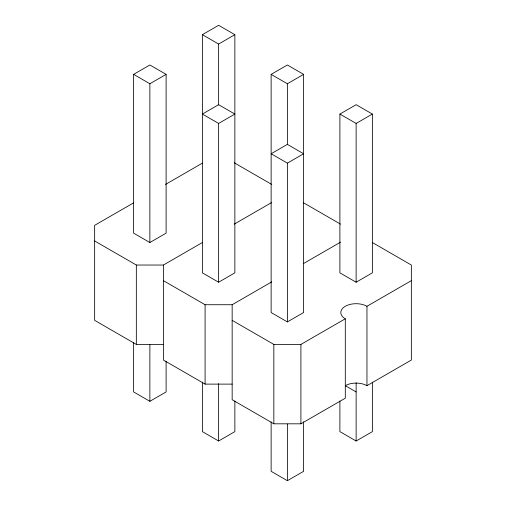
<?xml version="1.0" encoding="UTF-8"?>
<svg xmlns="http://www.w3.org/2000/svg" width="506" height="506" viewBox="0 0 506 506"><rect width="100%" height="100%" fill="white"/><g stroke="black" fill="none" stroke-linecap="round" stroke-linejoin="round"><path stroke-width="0.76" d="M133.628 74.369L149.871 64.996L166.107 74.369L166.107 233.152L149.871 242.532L133.628 233.152L133.628 74.369L149.871 83.749L166.107 74.369M202.381 34.674L218.624 25.3L234.866 34.674L234.866 272.848L218.624 282.221L202.381 272.848L202.381 34.674L218.624 44.054L234.866 34.674M271.134 74.369L287.376 64.996L303.619 74.369L303.619 312.544L287.376 321.917L271.134 312.544L271.134 74.369L287.376 83.749L303.619 74.369M218.624 123.445L234.866 114.065L218.624 104.691L202.381 114.065L218.624 123.445L218.624 282.221M133.578 202.862L94.647 225.341L94.647 320.355L136.335 344.422L163.406 344.422M165.475 184.45L202.356 163.153M339.893 114.065L356.129 104.691L372.372 114.065L372.372 272.848L356.129 282.221L339.893 272.848L339.893 114.065L356.129 123.445L372.372 114.065M287.376 163.141L303.619 153.761L287.376 144.387L271.134 153.761L287.376 163.141L287.376 321.917M94.647 240.964L136.335 265.036L163.406 265.036L202.33 242.557M234.234 224.139L271.792 202.457M163.406 280.659L205.088 304.726L232.159 304.726L271.766 281.861M303.67 263.443L340.551 242.153M133.628 342.41L133.628 391.935L149.871 401.309L166.107 391.935L166.107 361.278M232.159 320.355L273.841 344.422L300.912 344.422L345.301 318.793A15.313 8.842 0 0 1 345.301 306.288A15.313 8.842 0 0 1 366.958 306.288L411.353 280.659M202.381 382.106L202.381 431.631L218.624 441.004L234.866 431.631L234.866 400.973M232.159 304.726L232.159 399.746L273.841 423.813L300.912 423.813L345.301 398.184L345.301 318.793M356.129 391.935L345.301 385.68A15.313 8.842 0 0 1 366.958 385.68L411.353 360.051L411.353 265.036L372.397 242.545M271.134 421.802L271.134 471.326L287.376 480.7L303.619 471.326L303.619 421.802M339.893 400.973L339.893 431.631L356.129 441.004L372.372 431.631L372.372 382.106M163.406 265.036L163.406 360.051L205.088 384.117L232.159 384.117M234.208 162.761L271.792 184.462M303.644 202.849L340.544 224.158M366.958 306.288L366.958 385.68M356.129 123.445L356.129 282.221M356.129 382.84L356.129 441.004M300.912 344.422L300.912 423.813M287.376 83.749L287.376 144.577M287.376 424.104L287.376 480.7M273.841 344.422L273.841 423.813M218.624 44.054L218.624 104.881M218.624 383.624L218.624 441.004M205.088 304.726L205.088 384.117M149.871 83.749L149.871 242.532M149.871 344.712L149.871 401.309M136.335 265.036L136.335 344.422"/></g></svg>
